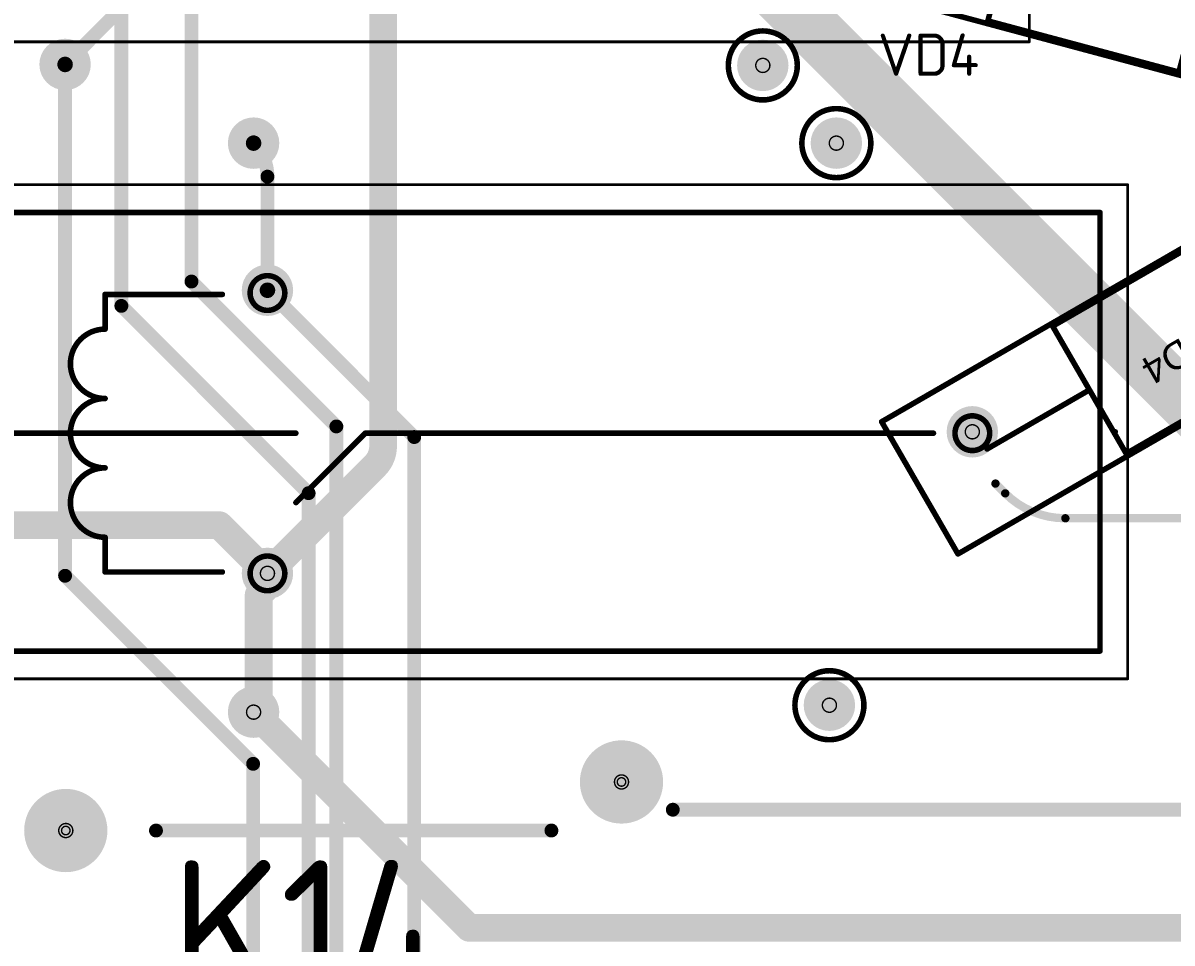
# Model space of a CAD drawing. Header units: millimetres. Extents: x 3219 to 51106, y -14166 to 2063.
# Drawn here: x 5626.19 to 5667.59, y 1884.06 to 1917.2 of the extents above; entities that cross this region are included whole.
import ezdxf

# ---------------------------------------------------------------- set-up
doc = ezdxf.new("R2010")
doc.units = ezdxf.units.MM
doc.layers.get('0').update_dxf_attribs({"lineweight": 53})
for name, color, linetype in [('Bottom Layer', 5, 'Continuous'), ('Bottom Solder', 6, 'Continuous'), ('Drill Drawing', 1, 'Continuous'), ('Mechanical 15', 56, 'Continuous'), ('Multi-Layer', 9, 'Continuous'), ('Top 3D Body', 76, 'Continuous'), ('Top Assembly', 56, 'Continuous'), ('Top Component Center', 56, 'Continuous'), ('Top Courtyard', 56, 'Continuous'), ('Top Layer', 1, 'Continuous'), ('Top Overlay', 2, 'Continuous'), ('Top Solder', 216, 'Continuous')]:
    doc.layers.add(name, color=color, linetype=linetype)
doc.styles.add('Arial', font='arial.ttf', dxfattribs={"height": 3})
doc.styles.add('GOST type B', font='GOST_B.TTF', dxfattribs={"height": 3.5})

# ---------------------------------------------------------------- blocks, each defined once
blk = doc.blocks.new('DO_201_NC_6')
at = {"layer": 'Top 3D Body'}
for points in [[(4.75, 2.65, 0.2, 0.2, 0), (-4.75, 2.65, 0.2, 0.2, 0)], [(-4.75, -2.65, 0.2, 0.2, 0), (-4.75, 2.65, 0.2, 0.2, 0)], [(4.75, -2.65, 0.2, 0.2, 0), (4.75, 2.65, 0.2, 0.2, 0)], [(4.75, -2.65, 0.2, 0.2, 0), (-4.75, -2.65, 0.2, 0.2, 0)]]:
    blk.add_lwpolyline(points, format="xyseb", dxfattribs=at)
for points in [[(-4.8, 2.65, 0.1, 0.1, 1), (-4.7, 2.65, 0.1, 0.1, 1)], [(-4.8, 2.65, 0.1, 0.1, 1), (-4.7, 2.65, 0.1, 0.1, 1)], [(4.7, 2.65, 0.1, 0.1, 1), (4.8, 2.65, 0.1, 0.1, 1)], [(4.7, 2.65, 0.1, 0.1, 1), (4.8, 2.65, 0.1, 0.1, 1)], [(-4.8, -2.65, 0.1, 0.1, 1), (-4.7, -2.65, 0.1, 0.1, 1)], [(-4.8, -2.65, 0.1, 0.1, 1), (-4.7, -2.65, 0.1, 0.1, 1)], [(4.7, -2.65, 0.1, 0.1, 1), (4.8, -2.65, 0.1, 0.1, 1)], [(4.7, -2.65, 0.1, 0.1, 1), (4.8, -2.65, 0.1, 0.1, 1)]]:
    blk.add_lwpolyline(points, format="xyseb", close=True, dxfattribs=at)
at = {"layer": 'Top Assembly'}
for points in [[(11.808, 2.75, 0.2, 0.2, 0), (-11.808, 2.75, 0.2, 0.2, 0)], [(-11.808, -2.75, 0.2, 0.2, 0), (-11.808, 2.75, 0.2, 0.2, 0)], [(11.808, -2.75, 0.2, 0.2, 0), (11.808, 2.75, 0.2, 0.2, 0)], [(11.808, -2.75, 0.2, 0.2, 0), (-11.808, -2.75, 0.2, 0.2, 0)]]:
    blk.add_lwpolyline(points, format="xyseb", dxfattribs=at)
for points in [[(-11.858, 2.75, 0.1, 0.1, 1), (-11.758, 2.75, 0.1, 0.1, 1)], [(-11.858, 2.75, 0.1, 0.1, 1), (-11.758, 2.75, 0.1, 0.1, 1)], [(11.758, 2.75, 0.1, 0.1, 1), (11.858, 2.75, 0.1, 0.1, 1)], [(11.758, 2.75, 0.1, 0.1, 1), (11.858, 2.75, 0.1, 0.1, 1)], [(-11.858, -2.75, 0.1, 0.1, 1), (-11.758, -2.75, 0.1, 0.1, 1)], [(-11.858, -2.75, 0.1, 0.1, 1), (-11.758, -2.75, 0.1, 0.1, 1)], [(11.758, -2.75, 0.1, 0.1, 1), (11.858, -2.75, 0.1, 0.1, 1)], [(11.758, -2.75, 0.1, 0.1, 1), (11.858, -2.75, 0.1, 0.1, 1)]]:
    blk.add_lwpolyline(points, format="xyseb", close=True, dxfattribs=at)
at = {"layer": 'Top Component Center'}
for points in [[(0, -0.5, 0.1, 0.1, 0), (0, 0.5, 0.1, 0.1, 0)], [(0.5, 0, 0.1, 0.1, 0), (-0.5, 0, 0.1, 0.1, 0)]]:
    blk.add_lwpolyline(points, format="xyseb", dxfattribs=at)
for points in [[(-0.025, 0.5, 0.05, 0.05, 1), (0.025, 0.5, 0.05, 0.05, 1)], [(-0.525, 0, 0.05, 0.05, 1), (-0.475, 0, 0.05, 0.05, 1)], [(0.475, 0, 0.05, 0.05, 1), (0.525, 0, 0.05, 0.05, 1)], [(-0.025, -0.5, 0.05, 0.05, 1), (0.025, -0.5, 0.05, 0.05, 1)]]:
    blk.add_lwpolyline(points, format="xyseb", close=True, dxfattribs=at)
at = {"layer": 'Top Courtyard'}
for points in [[(11.808, 2.75, 0.2, 0.2, 0), (-11.808, 2.75, 0.2, 0.2, 0)], [(-11.808, -2.75, 0.2, 0.2, 0), (-11.808, 2.75, 0.2, 0.2, 0)], [(11.808, -2.75, 0.2, 0.2, 0), (11.808, 2.75, 0.2, 0.2, 0)], [(11.808, -2.75, 0.2, 0.2, 0), (-11.808, -2.75, 0.2, 0.2, 0)]]:
    blk.add_lwpolyline(points, format="xyseb", dxfattribs=at)
for points in [[(-11.858, 2.75, 0.1, 0.1, 1), (-11.758, 2.75, 0.1, 0.1, 1)], [(-11.858, 2.75, 0.1, 0.1, 1), (-11.758, 2.75, 0.1, 0.1, 1)], [(11.758, 2.75, 0.1, 0.1, 1), (11.858, 2.75, 0.1, 0.1, 1)], [(11.758, 2.75, 0.1, 0.1, 1), (11.858, 2.75, 0.1, 0.1, 1)], [(-11.858, -2.75, 0.1, 0.1, 1), (-11.758, -2.75, 0.1, 0.1, 1)], [(-11.858, -2.75, 0.1, 0.1, 1), (-11.758, -2.75, 0.1, 0.1, 1)], [(11.758, -2.75, 0.1, 0.1, 1), (11.858, -2.75, 0.1, 0.1, 1)], [(11.758, -2.75, 0.1, 0.1, 1), (11.858, -2.75, 0.1, 0.1, 1)]]:
    blk.add_lwpolyline(points, format="xyseb", close=True, dxfattribs=at)
at = {"layer": 'Top Overlay'}
for points in [[(4.75, 2.65, 0.2, 0.2, 0), (-4.75, 2.65, 0.2, 0.2, 0)], [(-4.75, -2.65, 0.2, 0.2, 0), (-4.75, 2.65, 0.2, 0.2, 0)], [(-2.375, -2.58, 0.2, 0.2, 0), (-2.375, 2.58, 0.2, 0.2, 0)], [(4.75, -2.65, 0.2, 0.2, 0), (4.75, 2.65, 0.2, 0.2, 0)], [(-4.75, 0, 0.2, 0.2, 0), (-9.008, 0, 0.2, 0.2, 0)], [(9.008, 0, 0.2, 0.2, 0), (4.75, 0, 0.2, 0.2, 0)], [(4.75, -2.65, 0.2, 0.2, 0), (-4.75, -2.65, 0.2, 0.2, 0)]]:
    blk.add_lwpolyline(points, format="xyseb", dxfattribs=at)
for points in [[(-4.8, 2.65, 0.1, 0.1, 1), (-4.7, 2.65, 0.1, 0.1, 1)], [(-4.8, 2.65, 0.1, 0.1, 1), (-4.7, 2.65, 0.1, 0.1, 1)], [(-2.425, 2.58, 0.1, 0.1, 1), (-2.325, 2.58, 0.1, 0.1, 1)], [(4.7, 2.65, 0.1, 0.1, 1), (4.8, 2.65, 0.1, 0.1, 1)], [(4.7, 2.65, 0.1, 0.1, 1), (4.8, 2.65, 0.1, 0.1, 1)], [(-9.058, 0, 0.1, 0.1, 1), (-8.958, 0, 0.1, 0.1, 1)], [(-4.8, 0, 0.1, 0.1, 1), (-4.7, 0, 0.1, 0.1, 1)], [(4.7, 0, 0.1, 0.1, 1), (4.8, 0, 0.1, 0.1, 1)], [(8.958, 0, 0.1, 0.1, 1), (9.058, 0, 0.1, 0.1, 1)], [(-2.425, -2.58, 0.1, 0.1, 1), (-2.325, -2.58, 0.1, 0.1, 1)], [(-4.8, -2.65, 0.1, 0.1, 1), (-4.7, -2.65, 0.1, 0.1, 1)], [(-4.8, -2.65, 0.1, 0.1, 1), (-4.7, -2.65, 0.1, 0.1, 1)], [(4.7, -2.65, 0.1, 0.1, 1), (4.8, -2.65, 0.1, 0.1, 1)], [(4.7, -2.65, 0.1, 0.1, 1), (4.8, -2.65, 0.1, 0.1, 1)]]:
    blk.add_lwpolyline(points, format="xyseb", close=True, dxfattribs=at)
at = {"layer": 'Top Assembly', "style": 'Arial'}
blk.add_text('VD4', height=1, dxfattribs=at).set_placement((0.001, 0))
blk = doc.blocks.new('DO_201_NC_7')
at = {"layer": 'Top 3D Body'}
for points in [[(4.75, 2.65, 0.2, 0.2, 0), (-4.75, 2.65, 0.2, 0.2, 0)], [(-4.75, 2.65, 0.2, 0.2, 0), (-4.75, -2.65, 0.2, 0.2, 0)], [(4.75, 2.65, 0.2, 0.2, 0), (4.75, -2.65, 0.2, 0.2, 0)], [(4.75, -2.65, 0.2, 0.2, 0), (-4.75, -2.65, 0.2, 0.2, 0)]]:
    blk.add_lwpolyline(points, format="xyseb", dxfattribs=at)
for points in [[(-4.8, 2.65, 0.1, 0.1, 1), (-4.7, 2.65, 0.1, 0.1, 1)], [(-4.8, 2.65, 0.1, 0.1, 1), (-4.7, 2.65, 0.1, 0.1, 1)], [(4.7, 2.65, 0.1, 0.1, 1), (4.8, 2.65, 0.1, 0.1, 1)], [(4.7, 2.65, 0.1, 0.1, 1), (4.8, 2.65, 0.1, 0.1, 1)], [(-4.8, -2.65, 0.1, 0.1, 1), (-4.7, -2.65, 0.1, 0.1, 1)], [(-4.8, -2.65, 0.1, 0.1, 1), (-4.7, -2.65, 0.1, 0.1, 1)], [(4.7, -2.65, 0.1, 0.1, 1), (4.8, -2.65, 0.1, 0.1, 1)], [(4.7, -2.65, 0.1, 0.1, 1), (4.8, -2.65, 0.1, 0.1, 1)]]:
    blk.add_lwpolyline(points, format="xyseb", close=True, dxfattribs=at)
at = {"layer": 'Top Assembly'}
for points in [[(11.808, 2.75, 0.2, 0.2, 0), (-11.808, 2.75, 0.2, 0.2, 0)], [(-11.808, 2.75, 0.2, 0.2, 0), (-11.808, -2.75, 0.2, 0.2, 0)], [(11.808, 2.75, 0.2, 0.2, 0), (11.808, -2.75, 0.2, 0.2, 0)], [(11.808, -2.75, 0.2, 0.2, 0), (-11.808, -2.75, 0.2, 0.2, 0)]]:
    blk.add_lwpolyline(points, format="xyseb", dxfattribs=at)
for points in [[(-11.858, 2.75, 0.1, 0.1, 1), (-11.758, 2.75, 0.1, 0.1, 1)], [(-11.858, 2.75, 0.1, 0.1, 1), (-11.758, 2.75, 0.1, 0.1, 1)], [(11.758, 2.75, 0.1, 0.1, 1), (11.858, 2.75, 0.1, 0.1, 1)], [(11.758, 2.75, 0.1, 0.1, 1), (11.858, 2.75, 0.1, 0.1, 1)], [(-11.858, -2.75, 0.1, 0.1, 1), (-11.758, -2.75, 0.1, 0.1, 1)], [(-11.858, -2.75, 0.1, 0.1, 1), (-11.758, -2.75, 0.1, 0.1, 1)], [(11.758, -2.75, 0.1, 0.1, 1), (11.858, -2.75, 0.1, 0.1, 1)], [(11.758, -2.75, 0.1, 0.1, 1), (11.858, -2.75, 0.1, 0.1, 1)]]:
    blk.add_lwpolyline(points, format="xyseb", close=True, dxfattribs=at)
at = {"layer": 'Top Component Center'}
for points in [[(0, 0.5, 0.1, 0.1, 0), (0, -0.5, 0.1, 0.1, 0)], [(0.5, 0, 0.1, 0.1, 0), (-0.5, 0, 0.1, 0.1, 0)]]:
    blk.add_lwpolyline(points, format="xyseb", dxfattribs=at)
for points in [[(-0.025, 0.5, 0.05, 0.05, 1), (0.025, 0.5, 0.05, 0.05, 1)], [(-0.525, 0, 0.05, 0.05, 1), (-0.475, 0, 0.05, 0.05, 1)], [(0.475, 0, 0.05, 0.05, 1), (0.525, 0, 0.05, 0.05, 1)], [(-0.025, -0.5, 0.05, 0.05, 1), (0.025, -0.5, 0.05, 0.05, 1)]]:
    blk.add_lwpolyline(points, format="xyseb", close=True, dxfattribs=at)
at = {"layer": 'Top Courtyard'}
for points in [[(11.808, 2.75, 0.2, 0.2, 0), (-11.808, 2.75, 0.2, 0.2, 0)], [(-11.808, 2.75, 0.2, 0.2, 0), (-11.808, -2.75, 0.2, 0.2, 0)], [(11.808, 2.75, 0.2, 0.2, 0), (11.808, -2.75, 0.2, 0.2, 0)], [(11.808, -2.75, 0.2, 0.2, 0), (-11.808, -2.75, 0.2, 0.2, 0)]]:
    blk.add_lwpolyline(points, format="xyseb", dxfattribs=at)
for points in [[(-11.858, 2.75, 0.1, 0.1, 1), (-11.758, 2.75, 0.1, 0.1, 1)], [(-11.858, 2.75, 0.1, 0.1, 1), (-11.758, 2.75, 0.1, 0.1, 1)], [(11.758, 2.75, 0.1, 0.1, 1), (11.858, 2.75, 0.1, 0.1, 1)], [(11.758, 2.75, 0.1, 0.1, 1), (11.858, 2.75, 0.1, 0.1, 1)], [(-11.858, -2.75, 0.1, 0.1, 1), (-11.758, -2.75, 0.1, 0.1, 1)], [(-11.858, -2.75, 0.1, 0.1, 1), (-11.758, -2.75, 0.1, 0.1, 1)], [(11.758, -2.75, 0.1, 0.1, 1), (11.858, -2.75, 0.1, 0.1, 1)], [(11.758, -2.75, 0.1, 0.1, 1), (11.858, -2.75, 0.1, 0.1, 1)]]:
    blk.add_lwpolyline(points, format="xyseb", close=True, dxfattribs=at)
at = {"layer": 'Top Overlay'}
for points in [[(4.75, 2.65, 0.2, 0.2, 0), (-4.75, 2.65, 0.2, 0.2, 0)], [(-4.75, 2.65, 0.2, 0.2, 0), (-4.75, -2.65, 0.2, 0.2, 0)], [(-2.375, 2.58, 0.2, 0.2, 0), (-2.375, -2.58, 0.2, 0.2, 0)], [(4.75, 2.65, 0.2, 0.2, 0), (4.75, -2.65, 0.2, 0.2, 0)], [(-4.75, 0, 0.2, 0.2, 0), (-9.008, 0, 0.2, 0.2, 0)], [(9.008, 0, 0.2, 0.2, 0), (4.75, 0, 0.2, 0.2, 0)], [(4.75, -2.65, 0.2, 0.2, 0), (-4.75, -2.65, 0.2, 0.2, 0)]]:
    blk.add_lwpolyline(points, format="xyseb", dxfattribs=at)
for points in [[(-4.8, 2.65, 0.1, 0.1, 1), (-4.7, 2.65, 0.1, 0.1, 1)], [(-4.8, 2.65, 0.1, 0.1, 1), (-4.7, 2.65, 0.1, 0.1, 1)], [(-2.425, 2.58, 0.1, 0.1, 1), (-2.325, 2.58, 0.1, 0.1, 1)], [(4.7, 2.65, 0.1, 0.1, 1), (4.8, 2.65, 0.1, 0.1, 1)], [(4.7, 2.65, 0.1, 0.1, 1), (4.8, 2.65, 0.1, 0.1, 1)], [(-9.058, 0, 0.1, 0.1, 1), (-8.958, 0, 0.1, 0.1, 1)], [(-4.8, 0, 0.1, 0.1, 1), (-4.7, 0, 0.1, 0.1, 1)], [(4.7, 0, 0.1, 0.1, 1), (4.8, 0, 0.1, 0.1, 1)], [(8.958, 0, 0.1, 0.1, 1), (9.058, 0, 0.1, 0.1, 1)], [(-2.425, -2.58, 0.1, 0.1, 1), (-2.325, -2.58, 0.1, 0.1, 1)], [(-4.8, -2.65, 0.1, 0.1, 1), (-4.7, -2.65, 0.1, 0.1, 1)], [(-4.8, -2.65, 0.1, 0.1, 1), (-4.7, -2.65, 0.1, 0.1, 1)], [(4.7, -2.65, 0.1, 0.1, 1), (4.8, -2.65, 0.1, 0.1, 1)], [(4.7, -2.65, 0.1, 0.1, 1), (4.8, -2.65, 0.1, 0.1, 1)]]:
    blk.add_lwpolyline(points, format="xyseb", close=True, dxfattribs=at)
at = {"layer": 'Top Assembly', "style": 'Arial'}
blk.add_text('VD3', height=1, dxfattribs=at).set_placement((0.001, 0.011))
blk = doc.blocks.new('_______301421_021_17')
at = {"layer": 'Bottom Layer'}
h = blk.add_hatch(color=5, dxfattribs=at)
edge = h.paths.add_edge_path()
edge.add_arc((0, 0), 1.5, 0, 360)
at = {"layer": 'Multi-Layer'}
h = blk.add_hatch(color=9, dxfattribs=at)
edge = h.paths.add_edge_path()
edge.add_arc((0, 0), 1.5, 0, 360)
at = {"layer": 'Top Layer'}
h = blk.add_hatch(color=1, dxfattribs=at)
edge = h.paths.add_edge_path()
edge.add_arc((0, 0), 1.5, 0, 360)
blk = doc.blocks.new('_______301421_021_18')
at = {"layer": 'Bottom Layer'}
h = blk.add_hatch(color=5, dxfattribs=at)
edge = h.paths.add_edge_path()
edge.add_arc((0, 0), 1.5, 0, 360)
at = {"layer": 'Multi-Layer'}
h = blk.add_hatch(color=9, dxfattribs=at)
edge = h.paths.add_edge_path()
edge.add_arc((0, 0), 1.5, 0, 360)
at = {"layer": 'Top Layer'}
h = blk.add_hatch(color=1, dxfattribs=at)
edge = h.paths.add_edge_path()
edge.add_arc((0, 0), 1.5, 0, 360)
blk = doc.blocks.new('DAR71210TU_84')
at = {"layer": 'Bottom Layer'}
h = blk.add_hatch(color=5, dxfattribs=at)
edge = h.paths.add_edge_path()
edge.add_arc((25.4, 5.1), 0.825, 0, 360)
h = blk.add_hatch(color=5, dxfattribs=at)
edge = h.paths.add_edge_path()
edge.add_arc((0, 0), 0.825, 0, 360)
h = blk.add_hatch(color=5, dxfattribs=at)
edge = h.paths.add_edge_path()
edge.add_arc((25.4, -5.1), 0.825, 0, 360)
at = {"layer": 'Bottom Solder'}
h = blk.add_hatch(color=6, dxfattribs=at)
edge = h.paths.add_edge_path()
edge.add_arc((25.4, 5.1), 0.927, 0, 360)
h = blk.add_hatch(color=6, dxfattribs=at)
edge = h.paths.add_edge_path()
edge.add_arc((0, 0), 0.927, 0, 360)
h = blk.add_hatch(color=6, dxfattribs=at)
edge = h.paths.add_edge_path()
edge.add_arc((25.4, -5.1), 0.927, 0, 360)
at = {"layer": 'Multi-Layer'}
h = blk.add_hatch(color=9, dxfattribs=at)
edge = h.paths.add_edge_path()
edge.add_arc((25.4, 5.1), 0.825, 0, 360)
h = blk.add_hatch(color=9, dxfattribs=at)
edge = h.paths.add_edge_path()
edge.add_arc((0, 0), 0.825, 0, 360)
h = blk.add_hatch(color=9, dxfattribs=at)
edge = h.paths.add_edge_path()
edge.add_arc((25.4, -5.1), 0.825, 0, 360)
at = {"layer": 'Top Layer'}
h = blk.add_hatch(color=1, dxfattribs=at)
edge = h.paths.add_edge_path()
edge.add_arc((25.4, 5.1), 0.825, 0, 360)
h = blk.add_hatch(color=1, dxfattribs=at)
edge = h.paths.add_edge_path()
edge.add_arc((0, 0), 0.825, 0, 360)
h = blk.add_hatch(color=1, dxfattribs=at)
edge = h.paths.add_edge_path()
edge.add_arc((25.4, -5.1), 0.825, 0, 360)
at = {"layer": 'Top Solder'}
h = blk.add_hatch(color=216, dxfattribs=at)
edge = h.paths.add_edge_path()
edge.add_arc((25.4, 5.1), 0.927, 0, 360)
h = blk.add_hatch(color=216, dxfattribs=at)
edge = h.paths.add_edge_path()
edge.add_arc((0, 0), 0.927, 0, 360)
h = blk.add_hatch(color=216, dxfattribs=at)
edge = h.paths.add_edge_path()
edge.add_arc((25.4, -5.1), 0.927, 0, 360)
at = {"layer": 'Mechanical 15'}
for points in [[(56.4, 8.9, 0.1, 0.1, 0), (-5.6, 8.9, 0.1, 0.1, 0)], [(-5.6, -8.9, 0.1, 0.1, 0), (-5.6, 8.9, 0.1, 0.1, 0)], [(56.4, -8.9, 0.1, 0.1, 0), (-5.6, -8.9, 0.1, 0.1, 0)]]:
    blk.add_lwpolyline(points, format="xyseb", dxfattribs=at)
for points in [[(-5.625, 8.9, 0.05, 0.05, 1), (-5.575, 8.9, 0.05, 0.05, 1)], [(-5.625, 8.9, 0.05, 0.05, 1), (-5.575, 8.9, 0.05, 0.05, 1)], [(-5.625, -8.9, 0.05, 0.05, 1), (-5.575, -8.9, 0.05, 0.05, 1)], [(-5.625, -8.9, 0.05, 0.05, 1), (-5.575, -8.9, 0.05, 0.05, 1)]]:
    blk.add_lwpolyline(points, format="xyseb", close=True, dxfattribs=at)
at = {"layer": 'Top 3D Body'}
for points in [[(55.4, 7.9, 0.1, 0.1, 0), (-4.6, 7.9, 0.1, 0.1, 0)], [(-4.6, 7.9, 0.1, 0.1, 0), (-4.6, -7.9, 0.1, 0.1, 0)], [(55.4, -7.9, 0.1, 0.1, 0), (-4.6, -7.9, 0.1, 0.1, 0)]]:
    blk.add_lwpolyline(points, format="xyseb", dxfattribs=at)
for points in [[(-4.625, 7.9, 0.05, 0.05, 1), (-4.575, 7.9, 0.05, 0.05, 1)], [(-4.625, 7.9, 0.05, 0.05, 1), (-4.575, 7.9, 0.05, 0.05, 1)], [(-4.625, -7.9, 0.05, 0.05, 1), (-4.575, -7.9, 0.05, 0.05, 1)], [(-4.625, -7.9, 0.05, 0.05, 1), (-4.575, -7.9, 0.05, 0.05, 1)]]:
    blk.add_lwpolyline(points, format="xyseb", close=True, dxfattribs=at)
at = {"layer": 'Top Overlay'}
for points in [[(55.4, 7.9, 0.2, 0.2, 0), (-4.6, 7.9, 0.2, 0.2, 0)], [(-4.6, 7.9, 0.2, 0.2, 0), (-4.6, -7.9, 0.2, 0.2, 0)], [(31.25, 5.05, 0.2, 0.2, 0), (27.025, 5.05, 0.2, 0.2, 0)], [(31.25, 3.8, 0.2, 0.2, 0), (31.25, 5.05, 0.2, 0.2, 0)], [(31.25, 3.8, 0.2, 0.2, -1), (31.25, 1.3, 0.2, 0.2, 0)], [(24.375, 2.55, 0.2, 0.2, 0), (21.875, 0.05, 0.2, 0.2, 0)], [(31.25, 1.3, 0.2, 0.2, -1), (31.25, -1.2, 0.2, 0.2, 0)], [(-5.2, 0, 0.1, 0.1, -1), (-5.1, 0, 0.1, 0.1, 0)], [(-5.1, 0, 0.1, 0.1, -1), (-5.2, 0, 0.1, 0.1, 0)], [(21.875, 0.05, 0.2, 0.2, 0), (1.4, 0.05, 0.2, 0.2, 0)], [(49.325, 0.05, 0.2, 0.2, 0), (24.375, 0.05, 0.2, 0.2, 0)], [(31.25, -1.2, 0.2, 0.2, -1), (31.25, -3.7, 0.2, 0.2, 0)], [(31.25, -3.7, 0.2, 0.2, 0), (31.25, -4.95, 0.2, 0.2, 0)], [(31.25, -4.95, 0.2, 0.2, 0), (27.025, -4.95, 0.2, 0.2, 0)], [(55.4, -7.9, 0.2, 0.2, 0), (-4.6, -7.9, 0.2, 0.2, 0)]]:
    blk.add_lwpolyline(points, format="xyseb", dxfattribs=at)
for points in [[(-4.65, 7.9, 0.1, 0.1, 1), (-4.55, 7.9, 0.1, 0.1, 1)], [(-4.65, 7.9, 0.1, 0.1, 1), (-4.55, 7.9, 0.1, 0.1, 1)], [(26.025, 5.1, 0.2, 0.2, 1), (24.775, 5.1, 0.2, 0.2, 1)], [(24.725, 5.1, 0.1, 0.1, 1), (24.825, 5.1, 0.1, 0.1, 1)], [(25.975, 5.1, 0.1, 0.1, 1), (26.075, 5.1, 0.1, 0.1, 1)], [(26.975, 5.05, 0.1, 0.1, 1), (27.075, 5.05, 0.1, 0.1, 1)], [(31.2, 5.05, 0.1, 0.1, 1), (31.3, 5.05, 0.1, 0.1, 1)], [(31.2, 5.05, 0.1, 0.1, 1), (31.3, 5.05, 0.1, 0.1, 1)], [(31.2, 3.8, 0.1, 0.1, 1), (31.3, 3.8, 0.1, 0.1, 1)], [(31.2, 3.8, 0.1, 0.1, 1), (31.3, 3.8, 0.1, 0.1, 1)], [(24.325, 2.55, 0.1, 0.1, 1), (24.425, 2.55, 0.1, 0.1, 1)], [(31.2, 1.3, 0.1, 0.1, 1), (31.3, 1.3, 0.1, 0.1, 1)], [(31.2, 1.3, 0.1, 0.1, 1), (31.3, 1.3, 0.1, 0.1, 1)], [(0.625, 0.05, 0.2, 0.2, 1), (-0.625, 0.05, 0.2, 0.2, 1)], [(-5.225, 0, 0.05, 0.05, 1), (-5.175, 0, 0.05, 0.05, 1)], [(-5.225, 0, 0.05, 0.05, 1), (-5.175, 0, 0.05, 0.05, 1)], [(-5.125, 0, 0.05, 0.05, 1), (-5.075, 0, 0.05, 0.05, 1)], [(-5.125, 0, 0.05, 0.05, 1), (-5.075, 0, 0.05, 0.05, 1)], [(-0.675, 0.05, 0.1, 0.1, 1), (-0.575, 0.05, 0.1, 0.1, 1)], [(0.575, 0.05, 0.1, 0.1, 1), (0.675, 0.05, 0.1, 0.1, 1)], [(1.35, 0.05, 0.1, 0.1, 1), (1.45, 0.05, 0.1, 0.1, 1)], [(21.825, 0.05, 0.1, 0.1, 1), (21.925, 0.05, 0.1, 0.1, 1)], [(21.825, 0.05, 0.1, 0.1, 1), (21.925, 0.05, 0.1, 0.1, 1)], [(24.325, 0.05, 0.1, 0.1, 1), (24.425, 0.05, 0.1, 0.1, 1)], [(31.2, -1.2, 0.1, 0.1, 1), (31.3, -1.2, 0.1, 0.1, 1)], [(31.2, -1.2, 0.1, 0.1, 1), (31.3, -1.2, 0.1, 0.1, 1)], [(31.2, -3.7, 0.1, 0.1, 1), (31.3, -3.7, 0.1, 0.1, 1)], [(31.2, -3.7, 0.1, 0.1, 1), (31.3, -3.7, 0.1, 0.1, 1)], [(26.025, -5, 0.2, 0.2, 1), (24.775, -5, 0.2, 0.2, 1)], [(24.725, -5, 0.1, 0.1, 1), (24.825, -5, 0.1, 0.1, 1)], [(25.975, -5, 0.1, 0.1, 1), (26.075, -5, 0.1, 0.1, 1)], [(26.975, -4.95, 0.1, 0.1, 1), (27.075, -4.95, 0.1, 0.1, 1)], [(31.2, -4.95, 0.1, 0.1, 1), (31.3, -4.95, 0.1, 0.1, 1)], [(31.2, -4.95, 0.1, 0.1, 1), (31.3, -4.95, 0.1, 0.1, 1)], [(-4.65, -7.9, 0.1, 0.1, 1), (-4.55, -7.9, 0.1, 0.1, 1)], [(-4.65, -7.9, 0.1, 0.1, 1), (-4.55, -7.9, 0.1, 0.1, 1)]]:
    blk.add_lwpolyline(points, format="xyseb", close=True, dxfattribs=at)
blk = doc.blocks.new('DAR71210TU_88')
at = {"layer": 'Mechanical 15'}
for points in [[(56.4, -8.9, 0.1, 0.1, 0), (56.4, 8.9, 0.1, 0.1, 0)], [(-5.6, -8.9, 0.1, 0.1, 0), (56.4, -8.9, 0.1, 0.1, 0)]]:
    blk.add_lwpolyline(points, format="xyseb", dxfattribs=at)
blk.add_lwpolyline([(56.375, -8.9, 0.05, 0.05, 1), (56.425, -8.9, 0.05, 0.05, 1)], format="xyseb", close=True, dxfattribs=at)
blk.add_lwpolyline([(56.375, -8.9, 0.05, 0.05, 1), (56.425, -8.9, 0.05, 0.05, 1)], format="xyseb", close=True, dxfattribs=at)

msp = doc.modelspace()

# ---------------------------------------------------------------- hatches: boundary and pattern name
at = {"layer": 'Bottom Layer'}
h = msp.add_hatch(color=5, dxfattribs=at)
edge = h.paths.add_edge_path()
edge.add_arc((5627.704, 1915.708), 0.825, 0, 360)
h = msp.add_hatch(color=5, dxfattribs=at)
edge = h.paths.add_edge_path()
edge.add_arc((5652.846, 1915.673), 0.825, 0, 360)
h = msp.add_hatch(color=5, dxfattribs=at)
edge = h.paths.add_edge_path()
edge.add_arc((5634.496, 1912.873), 0.825, 0, 360)
h = msp.add_hatch(color=5, dxfattribs=at)
edge = h.paths.add_edge_path()
edge.add_arc((5655.496, 1912.873), 0.825, 0, 360)
h = msp.add_hatch(color=5, dxfattribs=at)
edge = h.paths.add_edge_path()
edge.add_arc((5634.496, 1892.373), 0.825, 0, 360)
h = msp.add_hatch(color=5, dxfattribs=at)
edge = h.paths.add_edge_path()
edge.add_arc((5655.246, 1892.623), 0.825, 0, 360)
at = {"layer": 'Bottom Solder'}
h = msp.add_hatch(color=6, dxfattribs=at)
edge = h.paths.add_edge_path()
edge.add_arc((5627.704, 1915.708), 0.927, 0, 360)
h = msp.add_hatch(color=6, dxfattribs=at)
edge = h.paths.add_edge_path()
edge.add_arc((5652.846, 1915.673), 0.927, 0, 360)
h = msp.add_hatch(color=6, dxfattribs=at)
edge = h.paths.add_edge_path()
edge.add_arc((5634.496, 1912.873), 0.927, 0, 360)
h = msp.add_hatch(color=6, dxfattribs=at)
edge = h.paths.add_edge_path()
edge.add_arc((5655.496, 1912.873), 0.927, 0, 360)
h = msp.add_hatch(color=6, dxfattribs=at)
edge = h.paths.add_edge_path()
edge.add_arc((5655.246, 1892.623), 0.927, 0, 360)
h = msp.add_hatch(color=6, dxfattribs=at)
edge = h.paths.add_edge_path()
edge.add_arc((5634.496, 1892.373), 0.927, 0, 360)
at = {"layer": 'Multi-Layer'}
h = msp.add_hatch(color=9, dxfattribs=at)
edge = h.paths.add_edge_path()
edge.add_arc((5627.704, 1915.708), 0.825, 0, 360)
h = msp.add_hatch(color=9, dxfattribs=at)
edge = h.paths.add_edge_path()
edge.add_arc((5652.846, 1915.673), 0.825, 0, 360)
h = msp.add_hatch(color=9, dxfattribs=at)
edge = h.paths.add_edge_path()
edge.add_arc((5634.496, 1912.873), 0.825, 0, 360)
h = msp.add_hatch(color=9, dxfattribs=at)
edge = h.paths.add_edge_path()
edge.add_arc((5655.496, 1912.873), 0.825, 0, 360)
h = msp.add_hatch(color=9, dxfattribs=at)
edge = h.paths.add_edge_path()
edge.add_arc((5634.496, 1892.373), 0.825, 0, 360)
h = msp.add_hatch(color=9, dxfattribs=at)
edge = h.paths.add_edge_path()
edge.add_arc((5655.246, 1892.623), 0.825, 0, 360)
at = {"layer": 'Top Layer'}
h = msp.add_hatch(color=1, dxfattribs=at)
edge = h.paths.add_edge_path()
edge.add_arc((5627.704, 1915.708), 0.825, 0, 360)
h = msp.add_hatch(color=1, dxfattribs=at)
edge = h.paths.add_edge_path()
edge.add_arc((5652.846, 1915.673), 0.825, 0, 360)
h = msp.add_hatch(color=1, dxfattribs=at)
edge = h.paths.add_edge_path()
edge.add_arc((5634.496, 1912.873), 0.825, 0, 360)
h = msp.add_hatch(color=1, dxfattribs=at)
edge = h.paths.add_edge_path()
edge.add_arc((5655.496, 1912.873), 0.825, 0, 360)
h = msp.add_hatch(color=1, dxfattribs=at)
edge = h.paths.add_edge_path()
edge.add_arc((5634.496, 1892.373), 0.825, 0, 360)
h = msp.add_hatch(color=1, dxfattribs=at)
edge = h.paths.add_edge_path()
edge.add_arc((5655.246, 1892.623), 0.825, 0, 360)
at = {"layer": 'Top Solder'}
h = msp.add_hatch(color=216, dxfattribs=at)
edge = h.paths.add_edge_path()
edge.add_arc((5627.704, 1915.708), 0.927, 0, 360)
h = msp.add_hatch(color=216, dxfattribs=at)
edge = h.paths.add_edge_path()
edge.add_arc((5652.846, 1915.673), 0.927, 0, 360)
h = msp.add_hatch(color=216, dxfattribs=at)
edge = h.paths.add_edge_path()
edge.add_arc((5634.496, 1912.873), 0.927, 0, 360)
h = msp.add_hatch(color=216, dxfattribs=at)
edge = h.paths.add_edge_path()
edge.add_arc((5655.496, 1912.873), 0.927, 0, 360)
h = msp.add_hatch(color=216, dxfattribs=at)
edge = h.paths.add_edge_path()
edge.add_arc((5655.246, 1892.623), 0.927, 0, 360)
h = msp.add_hatch(color=216, dxfattribs=at)
edge = h.paths.add_edge_path()
edge.add_arc((5634.496, 1892.373), 0.927, 0, 360)

# ---------------------------------------------------------------- linework, layer by layer
at = {"layer": 'Bottom Layer'}
for points in [[(5650.604, 1921.033, 2, 2, 0), (5671.779, 1899.858, 2, 2, 0)], [(5639.163, 1901.954, 1, 1, 0), (5639.163, 1919.042, 1, 1, 0)], [(5627.704, 1915.708, 0.5, 0.5, 0), (5630.828, 1918.833, 0.5, 0.5, 0)], [(5639.163, 1901.954, 1, 1, -0.198911), (5638.87, 1901.247, 1, 1, 0)], [(5634.996, 1897.373, 1, 1, 0), (5638.87, 1901.247, 1, 1, 0)], [(5603.406, 1899.108, 1, 1, 0), (5633.261, 1899.108, 1, 1, 0)], [(5633.261, 1899.108, 1, 1, 0), (5634.996, 1897.373, 1, 1, 0)], [(5634.871, 1897.249, 1, 1, 0), (5634.996, 1897.373, 1, 1, 0)], [(5634.871, 1896.789, 1, 1, 0), (5634.871, 1897.249, 1, 1, 0)], [(5634.679, 1896.596, 1, 1, 0), (5634.871, 1896.789, 1, 1, 0)], [(5634.679, 1893.016, 1, 1, 0), (5634.679, 1896.596, 1, 1, 0)], [(5634.62, 1892.957, 1, 1, 0), (5634.679, 1893.016, 1, 1, 0)], [(5634.62, 1892.497, 1, 1, 0), (5634.62, 1892.957, 1, 1, 0)], [(5634.496, 1892.373, 1, 1, 0), (5634.62, 1892.497, 1, 1, 0)], [(5634.496, 1892.373, 1, 1, 0), (5642.265, 1884.603, 1, 1, 0)], [(5642.265, 1884.603, 1, 1, 0), (5683.048, 1884.603, 1, 1, 0)]]:
    msp.add_lwpolyline(points, format="xyseb", dxfattribs=at)
for points in [[(5627.579, 1915.708, 0.25, 0.25, 1), (5627.829, 1915.708, 0.25, 0.25, 1)], [(5638.913, 1901.954, 0.5, 0.5, 1), (5639.413, 1901.954, 0.5, 0.5, 1)], [(5638.913, 1901.954, 0.5, 0.5, 1), (5639.413, 1901.954, 0.5, 0.5, 1)], [(5638.62, 1901.247, 0.5, 0.5, 1), (5639.12, 1901.247, 0.5, 0.5, 1)], [(5638.62, 1901.247, 0.5, 0.5, 1), (5639.12, 1901.247, 0.5, 0.5, 1)], [(5633.011, 1899.108, 0.5, 0.5, 1), (5633.511, 1899.108, 0.5, 0.5, 1)], [(5633.011, 1899.108, 0.5, 0.5, 1), (5633.511, 1899.108, 0.5, 0.5, 1)], [(5634.621, 1897.249, 0.5, 0.5, 1), (5635.121, 1897.249, 0.5, 0.5, 1)], [(5634.621, 1897.249, 0.5, 0.5, 1), (5635.121, 1897.249, 0.5, 0.5, 1)], [(5634.746, 1897.373, 0.5, 0.5, 1), (5635.246, 1897.373, 0.5, 0.5, 1)], [(5634.746, 1897.373, 0.5, 0.5, 1), (5635.246, 1897.373, 0.5, 0.5, 1)], [(5634.746, 1897.373, 0.5, 0.5, 1), (5635.246, 1897.373, 0.5, 0.5, 1)], [(5634.621, 1896.789, 0.5, 0.5, 1), (5635.121, 1896.789, 0.5, 0.5, 1)], [(5634.621, 1896.789, 0.5, 0.5, 1), (5635.121, 1896.789, 0.5, 0.5, 1)], [(5634.429, 1896.596, 0.5, 0.5, 1), (5634.929, 1896.596, 0.5, 0.5, 1)], [(5634.429, 1896.596, 0.5, 0.5, 1), (5634.929, 1896.596, 0.5, 0.5, 1)], [(5634.37, 1892.957, 0.5, 0.5, 1), (5634.87, 1892.957, 0.5, 0.5, 1)], [(5634.37, 1892.957, 0.5, 0.5, 1), (5634.87, 1892.957, 0.5, 0.5, 1)], [(5634.429, 1893.016, 0.5, 0.5, 1), (5634.929, 1893.016, 0.5, 0.5, 1)], [(5634.429, 1893.016, 0.5, 0.5, 1), (5634.929, 1893.016, 0.5, 0.5, 1)], [(5634.246, 1892.373, 0.5, 0.5, 1), (5634.746, 1892.373, 0.5, 0.5, 1)], [(5634.246, 1892.373, 0.5, 0.5, 1), (5634.746, 1892.373, 0.5, 0.5, 1)], [(5634.37, 1892.497, 0.5, 0.5, 1), (5634.87, 1892.497, 0.5, 0.5, 1)], [(5634.37, 1892.497, 0.5, 0.5, 1), (5634.87, 1892.497, 0.5, 0.5, 1)], [(5642.015, 1884.603, 0.5, 0.5, 1), (5642.515, 1884.603, 0.5, 0.5, 1)], [(5642.015, 1884.603, 0.5, 0.5, 1), (5642.515, 1884.603, 0.5, 0.5, 1)]]:
    msp.add_lwpolyline(points, format="xyseb", close=True, dxfattribs=at)
at = {"layer": 'Drill Drawing'}
for points in [[(5627.958, 1915.708, 0.0508, 0.0508, 1), (5627.45, 1915.708, 0.0508, 0.0508, 1)], [(5653.1, 1915.673, 0.0508, 0.0508, 1), (5652.592, 1915.673, 0.0508, 0.0508, 1)], [(5627.437, 1915.708, 0.0254, 0.0254, 1), (5627.462, 1915.708, 0.0254, 0.0254, 1)], [(5627.945, 1915.708, 0.0254, 0.0254, 1), (5627.97, 1915.708, 0.0254, 0.0254, 1)], [(5652.579, 1915.673, 0.0254, 0.0254, 1), (5652.604, 1915.673, 0.0254, 0.0254, 1)], [(5653.087, 1915.673, 0.0254, 0.0254, 1), (5653.112, 1915.673, 0.0254, 0.0254, 1)], [(5634.75, 1912.873, 0.0508, 0.0508, 1), (5634.242, 1912.873, 0.0508, 0.0508, 1)], [(5655.75, 1912.873, 0.0508, 0.0508, 1), (5655.242, 1912.873, 0.0508, 0.0508, 1)], [(5634.229, 1912.873, 0.0254, 0.0254, 1), (5634.254, 1912.873, 0.0254, 0.0254, 1)], [(5634.737, 1912.873, 0.0254, 0.0254, 1), (5634.762, 1912.873, 0.0254, 0.0254, 1)], [(5655.229, 1912.873, 0.0254, 0.0254, 1), (5655.254, 1912.873, 0.0254, 0.0254, 1)], [(5655.737, 1912.873, 0.0254, 0.0254, 1), (5655.762, 1912.873, 0.0254, 0.0254, 1)], [(5635.25, 1907.573, 0.0508, 0.0508, 1), (5634.742, 1907.573, 0.0508, 0.0508, 1)], [(5634.729, 1907.573, 0.0254, 0.0254, 1), (5634.754, 1907.573, 0.0254, 0.0254, 1)], [(5635.237, 1907.573, 0.0254, 0.0254, 1), (5635.262, 1907.573, 0.0254, 0.0254, 1)], [(5660.65, 1902.473, 0.0508, 0.0508, 1), (5660.142, 1902.473, 0.0508, 0.0508, 1)], [(5660.129, 1902.473, 0.0254, 0.0254, 1), (5660.154, 1902.473, 0.0254, 0.0254, 1)], [(5660.637, 1902.473, 0.0254, 0.0254, 1), (5660.662, 1902.473, 0.0254, 0.0254, 1)], [(5635.25, 1897.373, 0.0508, 0.0508, 1), (5634.742, 1897.373, 0.0508, 0.0508, 1)], [(5634.729, 1897.373, 0.0254, 0.0254, 1), (5634.754, 1897.373, 0.0254, 0.0254, 1)], [(5635.237, 1897.373, 0.0254, 0.0254, 1), (5635.262, 1897.373, 0.0254, 0.0254, 1)], [(5634.75, 1892.373, 0.0508, 0.0508, 1), (5634.242, 1892.373, 0.0508, 0.0508, 1)], [(5655.5, 1892.623, 0.0508, 0.0508, 1), (5654.992, 1892.623, 0.0508, 0.0508, 1)], [(5654.979, 1892.623, 0.0254, 0.0254, 1), (5655.004, 1892.623, 0.0254, 0.0254, 1)], [(5655.487, 1892.623, 0.0254, 0.0254, 1), (5655.512, 1892.623, 0.0254, 0.0254, 1)], [(5634.229, 1892.373, 0.0254, 0.0254, 1), (5634.254, 1892.373, 0.0254, 0.0254, 1)], [(5634.737, 1892.373, 0.0254, 0.0254, 1), (5634.762, 1892.373, 0.0254, 0.0254, 1)], [(5648.008, 1889.858, 0.0508, 0.0508, 1), (5647.5, 1889.858, 0.0508, 0.0508, 1)], [(5647.487, 1889.858, 0.0254, 0.0254, 1), (5647.512, 1889.858, 0.0254, 0.0254, 1)], [(5647.906, 1889.858, 0.0508, 0.0508, 1), (5647.601, 1889.858, 0.0508, 0.0508, 1)], [(5647.588, 1889.858, 0.0254, 0.0254, 1), (5647.614, 1889.858, 0.0254, 0.0254, 1)], [(5647.893, 1889.858, 0.0254, 0.0254, 1), (5647.919, 1889.858, 0.0254, 0.0254, 1)], [(5647.995, 1889.858, 0.0254, 0.0254, 1), (5648.02, 1889.858, 0.0254, 0.0254, 1)], [(5627.983, 1888.108, 0.0508, 0.0508, 1), (5627.475, 1888.108, 0.0508, 0.0508, 1)], [(5627.462, 1888.108, 0.0254, 0.0254, 1), (5627.487, 1888.108, 0.0254, 0.0254, 1)], [(5627.881, 1888.108, 0.0508, 0.0508, 1), (5627.576, 1888.108, 0.0508, 0.0508, 1)], [(5627.563, 1888.108, 0.0254, 0.0254, 1), (5627.589, 1888.108, 0.0254, 0.0254, 1)], [(5627.868, 1888.108, 0.0254, 0.0254, 1), (5627.894, 1888.108, 0.0254, 0.0254, 1)], [(5627.97, 1888.108, 0.0254, 0.0254, 1), (5627.995, 1888.108, 0.0254, 0.0254, 1)]]:
    msp.add_lwpolyline(points, format="xyseb", close=True, dxfattribs=at)
at = {"layer": 'Top Layer'}
for points in [[(5629.732, 1907.01, 0.5, 0.5, 0), (5629.732, 1926.111, 0.5, 0.5, 0)], [(5632.258, 1907.887, 0.5, 0.5, 0), (5632.258, 1917.637, 0.5, 0.5, 0)], [(5627.704, 1897.286, 0.5, 0.5, 0), (5627.704, 1915.708, 0.5, 0.5, 0)], [(5634.496, 1912.873, 0.5, 0.5, -0.198912), (5634.996, 1911.666, 0.5, 0.5, 0)], [(5634.996, 1907.573, 0.5, 0.5, 0), (5634.996, 1911.666, 0.5, 0.5, 0)], [(5632.258, 1907.887, 0.5, 0.5, 0), (5637.479, 1902.666, 0.5, 0.5, 0)], [(5634.996, 1907.573, 0.5, 0.5, 0), (5640.285, 1902.284, 0.5, 0.5, 0)], [(5629.732, 1907.01, 0.5, 0.5, 0), (5636.479, 1900.263, 0.5, 0.5, 0)], [(5637.479, 1803.166, 0.5, 0.5, 0), (5637.479, 1902.666, 0.5, 0.5, 0)], [(5640.285, 1822.582, 0.5, 0.5, 0), (5640.285, 1902.284, 0.5, 0.5, 0)], [(5636.479, 1803.678, 0.5, 0.5, 0), (5636.479, 1900.263, 0.5, 0.5, 0)], [(5627.704, 1897.286, 0.5, 0.5, 0), (5634.479, 1890.511, 0.5, 0.5, 0)], [(5634.479, 1853.055, 0.5, 0.5, 0), (5634.479, 1890.511, 0.5, 0.5, 0)]]:
    msp.add_lwpolyline(points, format="xyseb", dxfattribs=at)
for points in [[(5627.579, 1915.708, 0.25, 0.25, 1), (5627.829, 1915.708, 0.25, 0.25, 1)], [(5634.371, 1912.873, 0.25, 0.25, 1), (5634.621, 1912.873, 0.25, 0.25, 1)], [(5634.871, 1911.666, 0.25, 0.25, 1), (5635.121, 1911.666, 0.25, 0.25, 1)], [(5634.871, 1911.666, 0.25, 0.25, 1), (5635.121, 1911.666, 0.25, 0.25, 1)], [(5632.133, 1907.887, 0.25, 0.25, 1), (5632.383, 1907.887, 0.25, 0.25, 1)], [(5632.133, 1907.887, 0.25, 0.25, 1), (5632.383, 1907.887, 0.25, 0.25, 1)], [(5634.871, 1907.573, 0.25, 0.25, 1), (5635.121, 1907.573, 0.25, 0.25, 1)], [(5634.871, 1907.573, 0.25, 0.25, 1), (5635.121, 1907.573, 0.25, 0.25, 1)], [(5629.607, 1907.01, 0.25, 0.25, 1), (5629.857, 1907.01, 0.25, 0.25, 1)], [(5629.607, 1907.01, 0.25, 0.25, 1), (5629.857, 1907.01, 0.25, 0.25, 1)], [(5637.354, 1902.666, 0.25, 0.25, 1), (5637.604, 1902.666, 0.25, 0.25, 1)], [(5637.354, 1902.666, 0.25, 0.25, 1), (5637.604, 1902.666, 0.25, 0.25, 1)], [(5640.16, 1902.284, 0.25, 0.25, 1), (5640.41, 1902.284, 0.25, 0.25, 1)], [(5640.16, 1902.284, 0.25, 0.25, 1), (5640.41, 1902.284, 0.25, 0.25, 1)], [(5636.354, 1900.263, 0.25, 0.25, 1), (5636.604, 1900.263, 0.25, 0.25, 1)], [(5636.354, 1900.263, 0.25, 0.25, 1), (5636.604, 1900.263, 0.25, 0.25, 1)], [(5627.579, 1897.286, 0.25, 0.25, 1), (5627.829, 1897.286, 0.25, 0.25, 1)], [(5627.579, 1897.286, 0.25, 0.25, 1), (5627.829, 1897.286, 0.25, 0.25, 1)], [(5634.354, 1890.511, 0.25, 0.25, 1), (5634.604, 1890.511, 0.25, 0.25, 1)], [(5634.354, 1890.511, 0.25, 0.25, 1), (5634.604, 1890.511, 0.25, 0.25, 1)]]:
    msp.add_lwpolyline(points, format="xyseb", close=True, dxfattribs=at)
at = {"layer": 'Top Overlay'}
for points in [[(5654.089, 1915.673, 0.2, 0.2, 1), (5651.603, 1915.673, 0.2, 0.2, 1)], [(5651.553, 1915.673, 0.1, 0.1, 1), (5651.653, 1915.673, 0.1, 0.1, 1)], [(5654.039, 1915.673, 0.1, 0.1, 1), (5654.139, 1915.673, 0.1, 0.1, 1)], [(5656.739, 1912.873, 0.2, 0.2, 1), (5654.253, 1912.873, 0.2, 0.2, 1)], [(5654.203, 1912.873, 0.1, 0.1, 1), (5654.303, 1912.873, 0.1, 0.1, 1)], [(5656.689, 1912.873, 0.1, 0.1, 1), (5656.789, 1912.873, 0.1, 0.1, 1)], [(5661.154, 1900.608, 0.15, 0.15, 1), (5661.304, 1900.608, 0.15, 0.15, 1)], [(5661.506, 1900.256, 0.15, 0.15, 1), (5661.656, 1900.256, 0.15, 0.15, 1)], [(5661.506, 1900.256, 0.15, 0.15, 1), (5661.656, 1900.256, 0.15, 0.15, 1)], [(5663.674, 1899.358, 0.15, 0.15, 1), (5663.824, 1899.358, 0.15, 0.15, 1)], [(5663.674, 1899.358, 0.15, 0.15, 1), (5663.824, 1899.358, 0.15, 0.15, 1)], [(5656.489, 1892.623, 0.2, 0.2, 1), (5654.003, 1892.623, 0.2, 0.2, 1)], [(5653.953, 1892.623, 0.1, 0.1, 1), (5654.053, 1892.623, 0.1, 0.1, 1)], [(5656.439, 1892.623, 0.1, 0.1, 1), (5656.539, 1892.623, 0.1, 0.1, 1)], [(5649.477, 1888.858, 0.25, 0.25, 1), (5649.727, 1888.858, 0.25, 0.25, 1)], [(5630.854, 1888.108, 0.25, 0.25, 1), (5631.104, 1888.108, 0.25, 0.25, 1)], [(5645.104, 1888.108, 0.25, 0.25, 1), (5645.354, 1888.108, 0.25, 0.25, 1)]]:
    msp.add_lwpolyline(points, format="xyseb", close=True, dxfattribs=at)
for points in [[(5661.229, 1900.608, 0.3, 0.3, 0), (5661.581, 1900.256, 0.3, 0.3, 0)], [(5663.749, 1899.358, 0.3, 0.3, -0.198912), (5661.581, 1900.256, 0.3, 0.3, 0)], [(5663.749, 1899.358, 0.3, 0.3, 0), (5676.229, 1899.358, 0.3, 0.3, 0)], [(5649.602, 1888.858, 0.5, 0.5, 0), (5670.979, 1888.858, 0.5, 0.5, 0)], [(5630.979, 1888.108, 0.5, 0.5, 0), (5645.229, 1888.108, 0.5, 0.5, 0)]]:
    msp.add_lwpolyline(points, format="xyseb", dxfattribs=at)

# ---------------------------------------------------------------- block references
msp.add_blockref('DAR71210TU_88', (5606.046, 1925.423))
for name, p, rotation in [('DO_201_NC_7', (5666.229, 1918.608), 165), ('DO_201_NC_6', (5668.729, 1906.358), 209.9999999999999), ('DAR71210TU_84', (5660.396, 1902.473), 180), ('_______301421_021_18', (5647.754, 1889.858), 180), ('_______301421_021_17', (5627.729, 1888.108), 180)]:
    msp.add_blockref(name, p, dxfattribs=dict(rotation=rotation))

# ---------------------------------------------------------------- texts
at = {"layer": 'Top Overlay', "style": 'GOST type B'}
for s, height, p in [('VD4', 1.524, (5656.991, 1915.298)), ('K14', 5, (5631.512, 1882.035))]:
    msp.add_text(s, height=height, dxfattribs=at).set_placement(p)

doc.saveas('drawing.dxf')
